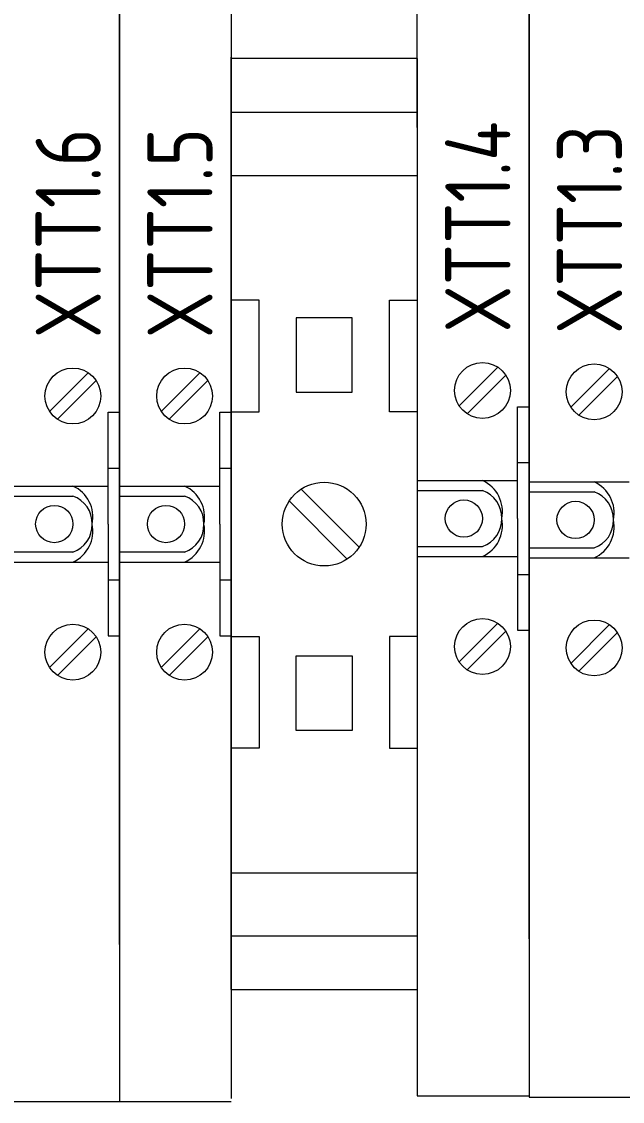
# Model space of a CAD drawing. Header units: millimetres. Extents: x 3520 to 8864, y 403 to 1747.
# Drawn here: x 5622.88 to 5626.75, y 848.05 to 855.01 of the extents above; entities that cross this region are included whole.
import ezdxf

# ---------------------------------------------------------------- set-up
doc = ezdxf.new("R2010")
doc.units = ezdxf.units.MM
doc.layers.add('Стерка', color=7, linetype='Continuous', lineweight=15)
doc.styles.add('ГОСТ В', font='GOST_0.TTF', dxfattribs={"height": 3.5})

msp = doc.modelspace()

# ---------------------------------------------------------------- linework, layer by layer
at = {"layer": 'Стерка', "color": 7}
for p, q in [((5625.4317, 854.3244, 1518.358), (5625.4317, 855.5244, 1518.358)), ((5626.1517, 855.5244, 1518.358), (5626.1517, 854.3244, 1518.358)), ((5626.1517, 854.3155, 1518.358), (5626.1517, 855.5155, 1518.358)), ((5623.5117, 854.2887, 1518.358), (5623.5117, 855.4887, 1518.358)), ((5623.5117, 855.4887, 1518.358), (5623.5117, 854.2887, 1518.358)), ((5624.2317, 855.4887, 1518.358), (5624.2317, 854.2887, 1518.358)), ((5623.5117, 854.7687, 1518.358), (5623.5117, 848.7687, 1518.358)), ((5624.2317, 854.7776, 1518.358), (5624.2317, 848.7776, 1518.358)), ((5624.2317, 854.7776, 1518.358), (5624.2317, 848.7776, 1518.358)), ((5624.2317, 854.7776, 1518.358), (5624.2317, 848.7776, 1518.358)), ((5624.2317, 854.7776, 1518.358), (5624.2317, 848.7776, 1518.358)), ((5624.2317, 854.7776, 1518.358), (5624.2317, 848.7776, 1518.358)), ((5624.2317, 848.7776, 1518.358), (5624.2317, 854.7776, 1518.358)), ((5624.2317, 848.7776, 1518.358), (5624.2317, 854.7776, 1518.358)), ((5624.2317, 854.7776, 1518.358), (5624.2317, 848.7776, 1518.358)), ((5624.2317, 848.7776, 1518.358), (5624.2317, 854.7776, 1518.358)), ((5624.2317, 848.7776, 1518.358), (5624.2317, 854.7776, 1518.358)), ((5624.2317, 854.7776, 1518.358), (5624.2317, 848.7776, 1518.358)), ((5625.4317, 854.7687, 1518.358), (5624.2317, 854.7687, 1518.358)), ((5624.2317, 854.7687, 1518.358), (5624.2317, 848.7687, 1518.358)), ((5624.2317, 848.7687, 1518.358), (5624.2317, 854.7687, 1518.358)), ((5624.2317, 848.7687, 1518.358), (5624.2317, 854.7687, 1518.358)), ((5624.2317, 854.7687, 1518.358), (5624.2317, 848.7687, 1518.358)), ((5624.2317, 854.7687, 1518.358), (5624.2317, 848.7687, 1518.358)), ((5624.2317, 854.7687, 1518.358), (5624.2317, 848.7687, 1518.358)), ((5625.4317, 854.7687, 1518.358), (5625.4317, 848.7687, 1518.358)), ((5626.1517, 854.8044, 1518.358), (5626.1517, 848.8044, 1518.358)), ((5624.2317, 854.4776, 1518.358), (5624.2317, 849.0776, 1518.358)), ((5624.2317, 854.4776, 1518.358), (5624.2317, 849.0776, 1518.358)), ((5625.4317, 854.5044, 1518.358), (5625.4317, 849.1044, 1518.358)), ((5626.1517, 854.5044, 1518.358), (5626.1517, 849.1044, 1518.358)), ((5626.1517, 854.5044, 1518.358), (5626.1517, 849.1044, 1518.358)), ((5626.1517, 854.5044, 1518.358), (5626.1517, 849.1044, 1518.358)), ((5626.1517, 854.5044, 1518.358), (5626.1517, 849.1044, 1518.358)), ((5626.1517, 854.5044, 1518.358), (5626.1517, 849.1044, 1518.358)), ((5626.1517, 854.4955, 1518.358), (5626.1517, 849.0955, 1518.358)), ((5626.1517, 849.0955, 1518.358), (5626.1517, 854.4955, 1518.358)), ((5623.5117, 854.4687, 1518.358), (5623.5117, 849.0687, 1518.358)), ((5623.5117, 854.4687, 1518.358), (5623.5117, 849.0687, 1518.358)), ((5623.5117, 854.4687, 1518.358), (5623.5117, 849.0687, 1518.358)), ((5623.5117, 854.4687, 1518.358), (5623.5117, 849.0687, 1518.358)), ((5623.5117, 854.4687, 1518.358), (5623.5117, 849.0687, 1518.358)), ((5623.5117, 854.4687, 1518.358), (5623.5117, 849.0687, 1518.358)), ((5623.5117, 849.0597, 1518.358), (5623.5117, 854.4597, 1518.358)), ((5624.2317, 854.4687, 1518.358), (5624.2317, 849.0687, 1518.358)), ((5624.2317, 854.4687, 1518.358), (5624.2317, 849.0687, 1518.358)), ((5624.2317, 854.4687, 1518.358), (5624.2317, 849.0687, 1518.358)), ((5624.2317, 854.4687, 1518.358), (5624.2317, 849.0687, 1518.358)), ((5624.2317, 854.4687, 1518.358), (5624.2317, 849.0687, 1518.358)), ((5624.2317, 854.4687, 1518.358), (5624.2317, 849.0687, 1518.358)), ((5624.2317, 854.4687, 1518.358), (5624.2317, 849.0687, 1518.358)), ((5624.2317, 849.0597, 1518.358), (5624.2317, 854.4597, 1518.358)), ((5624.2317, 854.4228, 1518.358), (5625.4317, 854.4228, 1518.358)), ((5623.5117, 849.2487, 1518.358), (5623.5117, 854.2887, 1518.358)), ((5623.5117, 854.2887, 1518.358), (5623.5117, 849.2487, 1518.358)), ((5623.5117, 849.2487, 1518.358), (5623.5117, 854.2887, 1518.358)), ((5623.5117, 854.2887, 1518.358), (5623.5117, 849.2487, 1518.358)), ((5623.5117, 849.2487, 1518.358), (5623.5117, 854.2887, 1518.358)), ((5623.5117, 854.2887, 1518.358), (5623.5117, 849.2487, 1518.358)), ((5623.5117, 849.2487, 1518.358), (5623.5117, 854.2887, 1518.358)), ((5623.5117, 854.2887, 1518.358), (5623.5117, 849.2487, 1518.358)), ((5623.5117, 854.2887, 1518.358), (5623.5117, 849.2487, 1518.358)), ((5623.5117, 849.2487, 1518.358), (5623.5117, 854.2887, 1518.358)), ((5623.5117, 854.2887, 1518.358), (5623.5117, 849.2487, 1518.358)), ((5623.5117, 849.2487, 1518.358), (5623.5117, 854.2887, 1518.358)), ((5623.5117, 854.2887, 1518.358), (5623.5117, 849.2487, 1518.358)), ((5623.5117, 854.2887, 1518.358), (5623.5117, 849.2487, 1518.358)), ((5624.2317, 854.2976, 1518.358), (5624.2317, 849.2576, 1518.358)), ((5624.2317, 854.2976, 1518.358), (5624.2317, 849.2576, 1518.358)), ((5624.2317, 849.2487, 1518.358), (5624.2317, 854.2887, 1518.358)), ((5624.2317, 854.2887, 1518.358), (5624.2317, 849.2487, 1518.358)), ((5624.2317, 849.2487, 1518.358), (5624.2317, 854.2887, 1518.358)), ((5624.2317, 854.2887, 1518.358), (5624.2317, 849.2487, 1518.358)), ((5624.2317, 849.2487, 1518.358), (5624.2317, 854.2887, 1518.358)), ((5624.2317, 854.2887, 1518.358), (5624.2317, 849.2487, 1518.358)), ((5624.2317, 849.2487, 1518.358), (5624.2317, 854.2887, 1518.358)), ((5624.2317, 854.2887, 1518.358), (5624.2317, 849.2487, 1518.358)), ((5624.2317, 854.2887, 1518.358), (5624.2317, 849.2487, 1518.358)), ((5624.2317, 849.2487, 1518.358), (5624.2317, 854.2887, 1518.358)), ((5624.2317, 854.2887, 1518.358), (5624.2317, 849.2487, 1518.358)), ((5624.2317, 849.2487, 1518.358), (5624.2317, 854.2887, 1518.358)), ((5624.2317, 854.2887, 1518.358), (5624.2317, 849.2487, 1518.358)), ((5624.2317, 854.2887, 1518.358), (5624.2317, 849.2487, 1518.358)), ((5626.1517, 849.2844, 1518.358), (5626.1517, 854.3244, 1518.358)), ((5626.1517, 854.3244, 1518.358), (5626.1517, 849.2844, 1518.358)), ((5626.1517, 849.2844, 1518.358), (5626.1517, 854.3244, 1518.358)), ((5626.1517, 854.3244, 1518.358), (5626.1517, 849.2844, 1518.358)), ((5626.1517, 849.2844, 1518.358), (5626.1517, 854.3244, 1518.358)), ((5626.1517, 854.3244, 1518.358), (5626.1517, 849.2844, 1518.358)), ((5626.1517, 849.2844, 1518.358), (5626.1517, 854.3244, 1518.358)), ((5626.1517, 854.3244, 1518.358), (5626.1517, 849.2844, 1518.358)), ((5626.1517, 854.3244, 1518.358), (5626.1517, 849.2844, 1518.358)), ((5626.1517, 849.2844, 1518.358), (5626.1517, 854.3244, 1518.358)), ((5626.1517, 854.3244, 1518.358), (5626.1517, 849.2844, 1518.358)), ((5626.1517, 849.2844, 1518.358), (5626.1517, 854.3244, 1518.358)), ((5626.1517, 854.3244, 1518.358), (5626.1517, 849.2844, 1518.358)), ((5626.1517, 854.3244, 1518.358), (5626.1517, 849.2844, 1518.358)), ((5624.2317, 854.0151, 1518.358), (5625.4317, 854.0151, 1518.358)), ((5623.5117, 853.8687, 1518.358), (5623.5117, 849.6687, 1518.358)), ((5623.5117, 853.8687, 1518.358), (5623.5117, 849.6687, 1518.358)), ((5624.2317, 853.8776, 1518.358), (5624.2317, 849.6776, 1518.358)), ((5624.2317, 853.8776, 1518.358), (5624.2317, 849.6776, 1518.358)), ((5624.2317, 853.8687, 1518.358), (5624.2317, 849.6687, 1518.358)), ((5624.2317, 853.8687, 1518.358), (5624.2317, 849.6687, 1518.358)), ((5624.2317, 853.8687, 1518.358), (5624.2317, 849.6687, 1518.358)), ((5624.2317, 853.8687, 1518.358), (5624.2317, 849.6687, 1518.358)), ((5624.2317, 853.8687, 1518.358), (5624.2317, 849.6687, 1518.358)), ((5626.1517, 853.9044, 1518.358), (5626.1517, 849.7044, 1518.358)), ((5626.1517, 853.9044, 1518.358), (5626.1517, 849.7044, 1518.358)), ((5624.2317, 849.0776, 1518.358), (5624.2317, 853.2776, 1518.358)), ((5624.2317, 849.0776, 1518.358), (5624.2317, 853.2776, 1518.358)), ((5624.2317, 849.0687, 1518.358), (5624.2317, 853.2687, 1518.358)), ((5624.2317, 849.0687, 1518.358), (5624.2317, 853.2687, 1518.358)), ((5624.2317, 849.0687, 1518.358), (5624.2317, 853.2687, 1518.358)), ((5624.4117, 853.2123, 1518.358), (5624.2317, 853.2123, 1518.358)), ((5624.4117, 852.4923, 1518.358), (5624.4117, 853.2123, 1518.358)), ((5625.2517, 852.4923, 1518.358), (5625.2517, 853.2123, 1518.358)), ((5625.2517, 853.2123, 1518.358), (5625.4317, 853.2123, 1518.358)), ((5624.8317, 853.0983, 1518.358), (5624.6517, 853.0983, 1518.358)), ((5624.6517, 853.0983, 1518.358), (5624.6517, 852.6183, 1518.358)), ((5625.0117, 853.0983, 1518.358), (5624.8317, 853.0983, 1518.358)), ((5625.0117, 852.6183, 1518.358), (5625.0117, 853.0983, 1518.358)), ((5623.3109, 852.7439, 1518.358), (5623.0615, 852.4945, 1518.358)), ((5624.0309, 852.7439, 1518.358), (5623.7815, 852.4945, 1518.358)), ((5625.9509, 852.7797, 1518.358), (5625.7015, 852.5303, 1518.358)), ((5626.6709, 852.7707, 1518.358), (5626.4215, 852.5213, 1518.358)), ((5623.3618, 852.693, 1518.358), (5623.1124, 852.4436, 1518.358)), ((5624.0818, 852.693, 1518.358), (5623.8324, 852.4436, 1518.358)), ((5626.0018, 852.7288, 1518.358), (5625.7524, 852.4794, 1518.358)), ((5626.7218, 852.7198, 1518.358), (5626.4724, 852.4704, 1518.358)), ((5624.6517, 852.6183, 1518.358), (5625.0117, 852.6183, 1518.358)), ((5626.0781, 852.1644, 1518.358), (5626.0781, 852.5244, 1518.358)), ((5626.0781, 852.5244, 1518.358), (5626.1517, 852.5244, 1518.358)), ((5623.4381, 852.1287, 1518.358), (5623.4381, 852.4887, 1518.358)), ((5623.4381, 852.4887, 1518.358), (5623.5117, 852.4887, 1518.358)), ((5624.1581, 852.1287, 1518.358), (5624.1581, 852.4887, 1518.358)), ((5624.1581, 852.4887, 1518.358), (5624.2317, 852.4887, 1518.358)), ((5624.2317, 852.4923, 1518.358), (5624.4117, 852.4923, 1518.358)), ((5625.4317, 852.4923, 1518.358), (5625.2517, 852.4923, 1518.358)), ((5626.1517, 851.2044, 1518.358), (5626.1517, 852.4044, 1518.358)), ((5623.5117, 851.1687, 1518.358), (5623.5117, 852.3687, 1518.358)), ((5624.2317, 851.1776, 1518.358), (5624.2317, 852.3776, 1518.358)), ((5624.2317, 851.1776, 1518.358), (5624.2317, 852.3776, 1518.358)), ((5624.2317, 851.1687, 1518.358), (5624.2317, 852.3687, 1518.358)), ((5624.2317, 851.1687, 1518.358), (5624.2317, 852.3687, 1518.358)), ((5624.2317, 851.1687, 1518.358), (5624.2317, 852.3687, 1518.358)), ((5624.2317, 851.1687, 1518.358), (5624.2317, 852.3687, 1518.358)), ((5623.4381, 851.7687, 1518.358), (5623.4381, 852.1287, 1518.358)), ((5623.4381, 852.1287, 1518.358), (5623.5117, 852.1287, 1518.358)), ((5624.1581, 851.7687, 1518.358), (5624.1581, 852.1287, 1518.358)), ((5624.1581, 852.1287, 1518.358), (5624.2317, 852.1287, 1518.358)), ((5626.0781, 851.8044, 1518.358), (5626.0781, 852.1644, 1518.358)), ((5626.0781, 852.1644, 1518.358), (5626.1517, 852.1644, 1518.358)), ((5625.4317, 852.0493, 1518.358), (5626.0781, 852.0493, 1518.358)), ((5626.1517, 852.0403, 1518.358), (5626.7981, 852.0403, 1518.358)), ((5622.7917, 852.0135, 1518.358), (5623.4381, 852.0135, 1518.358)), ((5623.5117, 852.0135, 1518.358), (5624.1581, 852.0135, 1518.358)), ((5625.0569, 851.6198, 1518.358), (5624.6828, 851.9939, 1518.358)), ((5625.4317, 851.9844, 1518.358), (5625.8517, 851.9844, 1518.358)), ((5626.1517, 851.9755, 1518.358), (5626.5717, 851.9755, 1518.358)), ((5622.7917, 851.9487, 1518.358), (5623.2117, 851.9487, 1518.358)), ((5623.5117, 851.9487, 1518.358), (5623.9317, 851.9487, 1518.358)), ((5624.9805, 851.5434, 1518.358), (5624.6064, 851.9175, 1518.358)), ((5623.4381, 851.7687, 1518.358), (5623.4381, 851.4087, 1518.358)), ((5624.1581, 851.7687, 1518.358), (5624.1581, 851.4087, 1518.358)), ((5624.2317, 851.7776, 1518.358), (5624.2317, 850.5776, 1518.358)), ((5624.2317, 851.7776, 1518.358), (5624.2317, 850.5776, 1518.358)), ((5624.2317, 851.7687, 1518.358), (5624.2317, 850.5687, 1518.358)), ((5624.2317, 851.7687, 1518.358), (5624.2317, 850.5687, 1518.358)), ((5624.2317, 851.7687, 1518.358), (5624.2317, 850.5687, 1518.358)), ((5626.0781, 851.8044, 1518.358), (5626.0781, 851.4444, 1518.358)), ((5625.4317, 851.6244, 1518.358), (5625.8517, 851.6244, 1518.358)), ((5622.7917, 851.5887, 1518.358), (5623.2117, 851.5887, 1518.358)), ((5623.5117, 851.5887, 1518.358), (5623.9317, 851.5887, 1518.358)), ((5625.4317, 851.5596, 1518.358), (5626.0781, 851.5596, 1518.358)), ((5626.1517, 851.6155, 1518.358), (5626.5717, 851.6155, 1518.358)), ((5626.1517, 851.5506, 1518.358), (5626.7981, 851.5506, 1518.358)), ((5622.7917, 851.5238, 1518.358), (5623.4381, 851.5238, 1518.358)), ((5623.5117, 851.5238, 1518.358), (5624.1581, 851.5238, 1518.358)), ((5623.4381, 851.4087, 1518.358), (5623.5117, 851.4087, 1518.358)), ((5623.4381, 851.4087, 1518.358), (5623.4381, 851.0487, 1518.358)), ((5624.1581, 851.4087, 1518.358), (5624.2317, 851.4087, 1518.358)), ((5624.1581, 851.4087, 1518.358), (5624.1581, 851.0487, 1518.358)), ((5626.0781, 851.4444, 1518.358), (5626.1517, 851.4444, 1518.358)), ((5626.0781, 851.4444, 1518.358), (5626.0781, 851.0844, 1518.358)), ((5623.0615, 850.8443, 1518.358), (5623.3109, 851.0937, 1518.358)), ((5623.7815, 850.8443, 1518.358), (5624.0309, 851.0937, 1518.358)), ((5625.7015, 850.8801, 1518.358), (5625.9509, 851.1295, 1518.358)), ((5625.7524, 850.8292, 1518.358), (5626.0018, 851.0786, 1518.358)), ((5626.0781, 851.0844, 1518.358), (5626.1517, 851.0844, 1518.358)), ((5626.4215, 850.8712, 1518.358), (5626.6709, 851.1206, 1518.358)), ((5626.4724, 850.8202, 1518.358), (5626.7218, 851.0697, 1518.358)), ((5623.1124, 850.7934, 1518.358), (5623.3618, 851.0428, 1518.358)), ((5623.4381, 851.0487, 1518.358), (5623.5117, 851.0487, 1518.358)), ((5623.8324, 850.7934, 1518.358), (5624.0818, 851.0428, 1518.358)), ((5624.1581, 851.0487, 1518.358), (5624.2317, 851.0487, 1518.358)), ((5624.2317, 851.045, 1518.358), (5624.4117, 851.045, 1518.358)), ((5624.4117, 851.045, 1518.358), (5624.4117, 850.325, 1518.358)), ((5625.4317, 851.045, 1518.358), (5625.2517, 851.045, 1518.358)), ((5625.2517, 851.045, 1518.358), (5625.2517, 850.325, 1518.358)), ((5624.6517, 850.439, 1518.358), (5624.6517, 850.919, 1518.358)), ((5624.6517, 850.919, 1518.358), (5625.0117, 850.919, 1518.358)), ((5625.0117, 850.919, 1518.358), (5625.0117, 850.439, 1518.358)), ((5624.8317, 850.439, 1518.358), (5624.6517, 850.439, 1518.358)), ((5625.0117, 850.439, 1518.358), (5624.8317, 850.439, 1518.358)), ((5624.4117, 850.325, 1518.358), (5624.2317, 850.325, 1518.358)), ((5625.2517, 850.325, 1518.358), (5625.4317, 850.325, 1518.358)), ((5624.2317, 849.5222, 1518.358), (5625.4317, 849.5222, 1518.358)), ((5625.4317, 849.2844, 1518.358), (5625.4317, 848.0844, 1518.358)), ((5626.1517, 849.2844, 1518.358), (5626.1517, 848.1028, 1518.358)), ((5626.1517, 849.2755, 1518.358), (5626.1517, 848.0755, 1518.358)), ((5623.5117, 849.2487, 1518.358), (5623.5117, 848.0487, 1518.358)), ((5623.5117, 849.2487, 1518.358), (5623.5117, 848.0671, 1518.358)), ((5624.2317, 849.2487, 1518.358), (5624.2317, 848.0671, 1518.358)), ((5624.2317, 849.1145, 1518.358), (5625.4317, 849.1145, 1518.358)), ((5624.2317, 848.7687, 1518.358), (5625.4317, 848.7687, 1518.358)), ((5625.4317, 848.0844, 1518.358), (5626.1517, 848.0844, 1518.358)), ((5626.1517, 848.0755, 1518.358), (5626.8717, 848.0755, 1518.358)), ((5622.7917, 848.0487, 1518.358), (5623.5117, 848.0487, 1518.358)), ((5623.5117, 848.0487, 1518.358), (5624.2317, 848.0487, 1518.358))]:
    msp.add_line(p, q, dxfattribs=at)
for centre, radius in [((5625.8517, 852.6295, 1518.358), 0.18), ((5626.5717, 852.6206, 1518.358), 0.18), ((5623.2117, 852.5937, 1518.358), 0.18), ((5623.9317, 852.5937, 1518.358), 0.18), ((5624.8317, 851.7687, 1518.358), 0.27), ((5625.7317, 851.8044, 1518.358), 0.12), ((5625.7317, 851.8044, 1518.358), 0.12), ((5626.4517, 851.7955, 1518.358), 0.12), ((5626.4517, 851.7955, 1518.358), 0.12), ((5623.0917, 851.7687, 1518.358), 0.12), ((5623.0917, 851.7687, 1518.358), 0.12), ((5623.8117, 851.7687, 1518.358), 0.12), ((5623.8117, 851.7687, 1518.358), 0.12), ((5625.8517, 850.9793, 1518.358), 0.18), ((5626.5717, 850.9704, 1518.358), 0.18), ((5623.2117, 850.9436, 1518.358), 0.18), ((5623.9317, 850.9436, 1518.358), 0.18)]:
    msp.add_circle(centre, radius, dxfattribs=at)
for centre, radius, start, end in [((5625.7612, 851.8493, 1518.358), 0.2195, 348.19793, 65.66134), ((5626.4812, 851.8404, 1518.358), 0.2195, 348.19793, 65.66134), ((5623.1212, 851.8135, 1518.358), 0.2195, 348.19793, 65.66134), ((5623.8412, 851.8135, 1518.358), 0.2195, 348.19793, 65.66134), ((5625.7917, 851.81, 1518.358), 0.1844, 358.25772, 71.03136), ((5626.5117, 851.8011, 1518.358), 0.1844, 358.25772, 71.03136), ((5623.1517, 851.7743, 1518.358), 0.1844, 358.25772, 71.03136), ((5623.8717, 851.7743, 1518.358), 0.1844, 358.25772, 71.03136), ((5623.1517, 851.763, 1518.358), 0.1844, 288.96855, 1.74219), ((5623.1212, 851.7238, 1518.358), 0.2195, 294.33857, 11.80198), ((5623.8717, 851.763, 1518.358), 0.1844, 288.96855, 1.74219), ((5623.8412, 851.7238, 1518.358), 0.2195, 294.33857, 11.80198), ((5625.7917, 851.7988, 1518.358), 0.1844, 288.96855, 1.74219), ((5625.7612, 851.7596, 1518.358), 0.2195, 294.33857, 11.80198), ((5626.5117, 851.7899, 1518.358), 0.1844, 288.96855, 1.74219), ((5626.4812, 851.7506, 1518.358), 0.2195, 294.33857, 11.80198)]:
    msp.add_arc(centre, radius, start, end, dxfattribs=at)

# ---------------------------------------------------------------- texts
at = {"layer": 'Стерка', "color": 7, "char_height": 0.42, "attachment_point": 7, "rotation": 89.99995, "style": 'ГОСТ В'}
for s, insert in [('XTT1.4', (5626.0317, 853.0018, 1518.358)), ('XTT1.6', (5623.3917, 852.966, 1518.358)), ('XTT1.5', (5624.1117, 852.966, 1518.358)), ('XTT1.3', (5626.7517, 852.9929, 1518.358))]:
    msp.add_mtext_dynamic_manual_height_columns(s, width=5, gutter_width=17.5, heights=[0], dxfattribs=dict(at, insert=insert))

doc.saveas('drawing.dxf')
